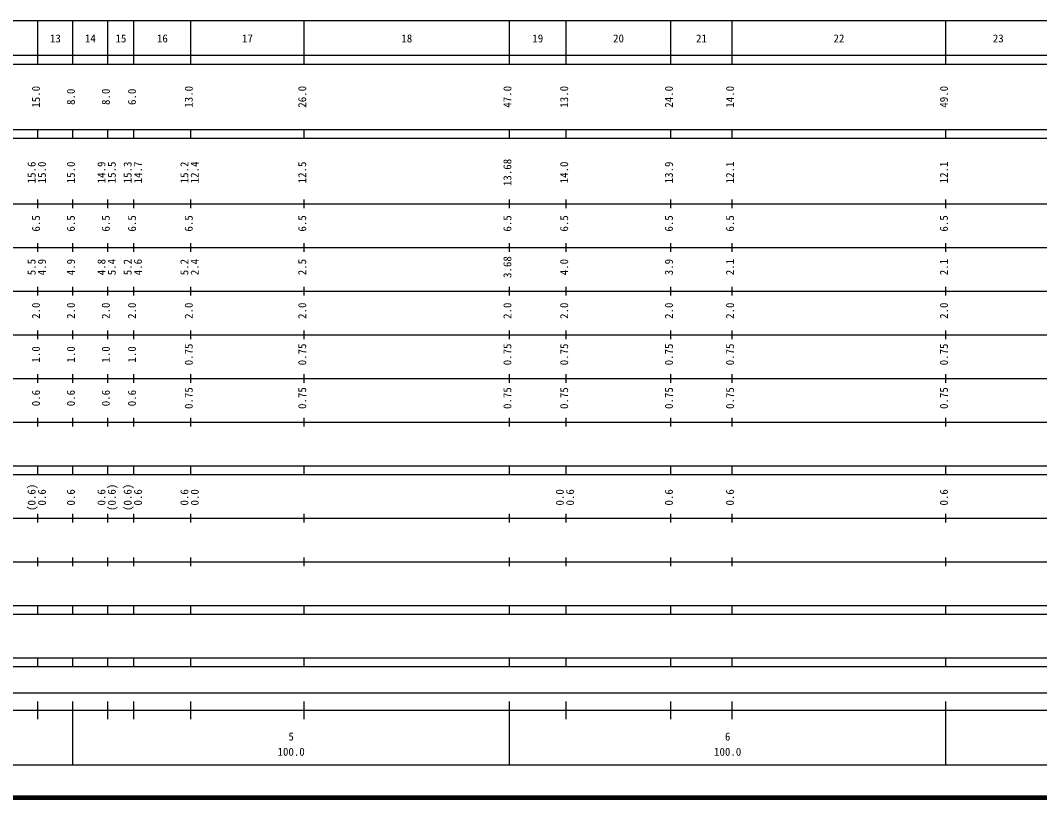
# Model space of a CAD drawing. Units: millimetres on the paper, enlarged 1000 times. Extents: x 40000 to 680000, y 20000 to 380000.
# Drawn here: x 255972 to 489467, y 20000 to 198000 of the extents above; entities that cross this region are included whole.
import ezdxf
from ezdxf.enums import TextEntityAlignment as Align

# ---------------------------------------------------------------- set-up
doc = ezdxf.new("R2010")
doc.units = ezdxf.units.MM
doc.header["$LTSCALE"] = 1000
doc.layers.add('M-TTL', color=2, linetype='Continuous', lineweight=140)
doc.layers.add('M-TTL-BAND', color=7, linetype='Continuous', lineweight=25)
doc.styles.add('ＭＳ ゴシック', font='')
doc.styles.get('ＭＳ ゴシック').set_extended_font_data('MS Gothic')

msp = doc.modelspace()

# ---------------------------------------------------------------- linework, layer by layer
at = {"layer": 'M-TTL'}
msp.add_line((40000, 20000), (680000, 20000), dxfattribs=at)
at = {"layer": 'M-TTL-BAND'}
for p, q in [((68000, 198000), (579000, 198000)), ((260000, 188000), (260000, 198000)), ((268000, 188000), (268000, 198000)), ((276000, 188000), (276000, 198000)), ((282000, 188000), (282000, 198000)), ((295000, 188000), (295000, 198000)), ((321000, 188000), (321000, 198000)), ((368000, 188000), (368000, 198000)), ((381000, 188000), (381000, 198000)), ((405000, 188000), (405000, 198000)), ((419000, 188000), (419000, 198000)), ((468000, 188000), (468000, 198000)), ((40000, 190000), (579000, 190000)), ((40000, 188000), (579000, 188000)), ((40000, 173000), (579000, 173000)), ((260000, 171000), (260000, 173000)), ((268000, 171000), (268000, 173000)), ((276000, 171000), (276000, 173000)), ((282000, 171000), (282000, 173000)), ((295000, 171000), (295000, 173000)), ((321000, 171000), (321000, 173000)), ((368000, 171000), (368000, 173000)), ((381000, 171000), (381000, 173000)), ((405000, 171000), (405000, 173000)), ((419000, 171000), (419000, 173000)), ((468000, 171000), (468000, 173000)), ((40000, 171000), (579000, 171000)), ((260000, 155000), (260000, 157000)), ((268000, 155000), (268000, 157000)), ((276000, 155000), (276000, 157000)), ((282000, 155000), (282000, 157000)), ((295000, 155000), (295000, 157000)), ((321000, 155000), (321000, 157000)), ((368000, 155000), (368000, 157000)), ((381000, 155000), (381000, 157000)), ((405000, 155000), (405000, 157000)), ((419000, 155000), (419000, 157000)), ((468000, 155000), (468000, 157000)), ((40000, 156000), (579000, 156000)), ((46000, 146000), (579000, 146000)), ((260000, 145000), (260000, 147000)), ((268000, 145000), (268000, 147000)), ((276000, 145000), (276000, 147000)), ((282000, 145000), (282000, 147000)), ((295000, 145000), (295000, 147000)), ((321000, 145000), (321000, 147000)), ((368000, 145000), (368000, 147000)), ((381000, 145000), (381000, 147000)), ((405000, 145000), (405000, 147000)), ((419000, 145000), (419000, 147000)), ((468000, 145000), (468000, 147000)), ((52000, 136000), (579000, 136000)), ((260000, 135000), (260000, 137000)), ((268000, 135000), (268000, 137000)), ((276000, 135000), (276000, 137000)), ((282000, 135000), (282000, 137000)), ((295000, 135000), (295000, 137000)), ((321000, 135000), (321000, 137000)), ((368000, 135000), (368000, 137000)), ((381000, 135000), (381000, 137000)), ((405000, 135000), (405000, 137000)), ((419000, 135000), (419000, 137000)), ((468000, 135000), (468000, 137000)), ((260000, 125000), (260000, 127000)), ((268000, 125000), (268000, 127000)), ((276000, 125000), (276000, 127000)), ((282000, 125000), (282000, 127000)), ((295000, 125000), (295000, 127000)), ((321000, 125000), (321000, 127000)), ((368000, 125000), (368000, 127000)), ((381000, 125000), (381000, 127000)), ((405000, 125000), (405000, 127000)), ((419000, 125000), (419000, 127000)), ((468000, 125000), (468000, 127000)), ((46000, 126000), (579000, 126000)), ((260000, 115000), (260000, 117000)), ((268000, 115000), (268000, 117000)), ((276000, 115000), (276000, 117000)), ((282000, 115000), (282000, 117000)), ((295000, 115000), (295000, 117000)), ((321000, 115000), (321000, 117000)), ((368000, 115000), (368000, 117000)), ((381000, 115000), (381000, 117000)), ((405000, 115000), (405000, 117000)), ((419000, 115000), (419000, 117000)), ((468000, 115000), (468000, 117000)), ((52000, 116000), (579000, 116000)), ((46000, 106000), (579000, 106000)), ((260000, 105000), (260000, 107000)), ((268000, 105000), (268000, 107000)), ((276000, 105000), (276000, 107000)), ((282000, 105000), (282000, 107000)), ((295000, 105000), (295000, 107000)), ((321000, 105000), (321000, 107000)), ((368000, 105000), (368000, 107000)), ((381000, 105000), (381000, 107000)), ((405000, 105000), (405000, 107000)), ((419000, 105000), (419000, 107000)), ((468000, 105000), (468000, 107000)), ((40000, 96000), (579000, 96000)), ((260000, 94000), (260000, 96000)), ((268000, 94000), (268000, 96000)), ((276000, 94000), (276000, 96000)), ((282000, 94000), (282000, 96000)), ((295000, 94000), (295000, 96000)), ((321000, 94000), (321000, 96000)), ((368000, 94000), (368000, 96000)), ((381000, 94000), (381000, 96000)), ((405000, 94000), (405000, 96000)), ((419000, 94000), (419000, 96000)), ((468000, 94000), (468000, 96000)), ((40000, 94000), (579000, 94000)), ((260000, 83000), (260000, 85000)), ((268000, 83000), (268000, 85000)), ((276000, 83000), (276000, 85000)), ((282000, 83000), (282000, 85000)), ((295000, 83000), (295000, 85000)), ((321000, 83000), (321000, 85000)), ((368000, 83000), (368000, 85000)), ((381000, 83000), (381000, 85000)), ((405000, 83000), (405000, 85000)), ((419000, 83000), (419000, 85000)), ((468000, 83000), (468000, 85000)), ((49000, 84000), (579000, 84000)), ((260000, 73000), (260000, 75000)), ((268000, 73000), (268000, 75000)), ((276000, 73000), (276000, 75000)), ((282000, 73000), (282000, 75000)), ((295000, 73000), (295000, 75000)), ((321000, 73000), (321000, 75000)), ((368000, 73000), (368000, 75000)), ((381000, 73000), (381000, 75000)), ((405000, 73000), (405000, 75000)), ((419000, 73000), (419000, 75000)), ((468000, 73000), (468000, 75000)), ((40000, 74000), (579000, 74000)), ((40000, 64000), (579000, 64000)), ((260000, 62000), (260000, 64000)), ((268000, 62000), (268000, 64000)), ((276000, 62000), (276000, 64000)), ((282000, 62000), (282000, 64000)), ((295000, 62000), (295000, 64000)), ((321000, 62000), (321000, 64000)), ((368000, 62000), (368000, 64000)), ((381000, 62000), (381000, 64000)), ((405000, 62000), (405000, 64000)), ((419000, 62000), (419000, 64000)), ((468000, 62000), (468000, 64000)), ((40000, 62000), (579000, 62000)), ((40000, 52000), (579000, 52000)), ((260000, 50000), (260000, 52000)), ((268000, 50000), (268000, 52000)), ((276000, 50000), (276000, 52000)), ((282000, 50000), (282000, 52000)), ((295000, 50000), (295000, 52000)), ((321000, 50000), (321000, 52000)), ((368000, 50000), (368000, 52000)), ((381000, 50000), (381000, 52000)), ((405000, 50000), (405000, 52000)), ((419000, 50000), (419000, 52000)), ((468000, 50000), (468000, 52000)), ((40000, 50000), (579000, 50000)), ((71000, 44000), (565000, 44000)), ((40000, 40000), (579000, 40000)), ((260000, 38000), (260000, 42000)), ((268000, 27500), (268000, 42000)), ((276000, 38000), (276000, 42000)), ((282000, 38000), (282000, 42000)), ((295000, 38000), (295000, 42000)), ((321000, 38000), (321000, 42000)), ((368000, 27500), (368000, 42000)), ((381000, 38000), (381000, 42000)), ((405000, 38000), (405000, 42000)), ((419000, 38000), (419000, 42000)), ((468000, 27500), (468000, 42000)), ((68000, 27500), (579000, 27500))]:
    msp.add_line(p, q, dxfattribs=at)

# ---------------------------------------------------------------- texts
at = {"layer": 'M-TTL-BAND', "style": 'ＭＳ ゴシック'}
for s, p in [('13', (264000, 192405)), ('14', (272000, 192405)), ('15', (279000, 192405)), ('16', (288500, 192405)), ('17', (308000, 192405)), ('18', (344500, 192405)), ('19', (374500, 192405)), ('20', (393000, 192405)), ('21', (412000, 192405)), ('22', (443500, 192405)), ('23', (480000, 192405)), ('5', (318000, 32523)), ('6', (418000, 32523)), ('100.0', (318000, 29033)), ('100.0', (418000, 29033))]:
    msp.add_text(s, height=1833, dxfattribs=at).set_placement(p, align=Align.BOTTOM_CENTER)
for s, p in [('15.0', (261000, 180500)), ('8.0', (269000, 180500)), ('8.0', (277000, 180500)), ('6.0', (283000, 180500)), ('13.0', (296000, 180500)), ('26.0', (322000, 180500)), ('47.0', (369000, 180500)), ('13.0', (382000, 180500)), ('24.0', (406000, 180500)), ('14.0', (420000, 180500)), ('49.0', (469000, 180500)), ('13.68', (369000, 163174)), ('15.6', (260000, 163174)), ('15.0', (262370, 163174)), ('15.0', (269000, 163174)), ('14.9', (276000, 163174)), ('15.5', (278370, 163174)), ('15.3', (282000, 163174)), ('14.7', (284370, 163174)), ('15.2', (295000, 163174)), ('12.4', (297370, 163174)), ('12.5', (322000, 163174)), ('14.0', (382000, 163174)), ('13.9', (406000, 163174)), ('12.1', (420000, 163174)), ('12.1', (469000, 163174)), ('6.5', (261000, 151500)), ('6.5', (269000, 151500)), ('6.5', (277000, 151500)), ('6.5', (283000, 151500)), ('6.5', (296000, 151500)), ('6.5', (322000, 151500)), ('6.5', (369000, 151500)), ('6.5', (382000, 151500)), ('6.5', (406000, 151500)), ('6.5', (420000, 151500)), ('6.5', (469000, 151500)), ('5.5', (260000, 141500)), ('4.9', (262370, 141500)), ('4.9', (269000, 141500)), ('4.8', (276000, 141500)), ('5.4', (278370, 141500)), ('5.2', (282000, 141500)), ('4.6', (284370, 141500)), ('5.2', (295000, 141500)), ('2.4', (297370, 141500)), ('2.5', (322000, 141500)), ('3.68', (369000, 141500)), ('4.0', (382000, 141500)), ('3.9', (406000, 141500)), ('2.1', (420000, 141500)), ('2.1', (469000, 141500)), ('2.0', (261000, 131500)), ('2.0', (269000, 131500)), ('2.0', (277000, 131500)), ('2.0', (283000, 131500)), ('2.0', (296000, 131500)), ('2.0', (322000, 131500)), ('2.0', (369000, 131500)), ('2.0', (382000, 131500)), ('2.0', (406000, 131500)), ('2.0', (420000, 131500)), ('2.0', (469000, 131500)), ('0.75', (296000, 121500)), ('0.75', (322000, 121500)), ('0.75', (369000, 121500)), ('0.75', (382000, 121500)), ('0.75', (406000, 121500)), ('0.75', (420000, 121500)), ('0.75', (469000, 121500)), ('1.0', (261000, 121500)), ('1.0', (269000, 121500)), ('1.0', (277000, 121500)), ('1.0', (283000, 121500)), ('0.6', (261000, 111500)), ('0.6', (269000, 111500)), ('0.6', (277000, 111500)), ('0.6', (283000, 111500)), ('0.75', (296000, 111500)), ('0.75', (322000, 111500)), ('0.75', (369000, 111500)), ('0.75', (382000, 111500)), ('0.75', (406000, 111500)), ('0.75', (420000, 111500)), ('0.75', (469000, 111500)), ('(0.6)', (260000, 88764)), ('(0.6)', (278370, 88764)), ('(0.6)', (282000, 88764)), ('0.6', (262370, 88764)), ('0.6', (269000, 88764)), ('0.6', (276000, 88764)), ('0.6', (284370, 88764)), ('0.6', (295000, 88764)), ('0.0', (297370, 88764)), ('0.0', (381000, 88764)), ('0.6', (383370, 88764)), ('0.6', (406000, 88764)), ('0.6', (420000, 88764)), ('0.6', (469000, 88764))]:
    msp.add_text(s, height=1833, rotation=90, dxfattribs=at).set_placement(p, align=Align.BOTTOM_CENTER)

doc.saveas('drawing.dxf')
